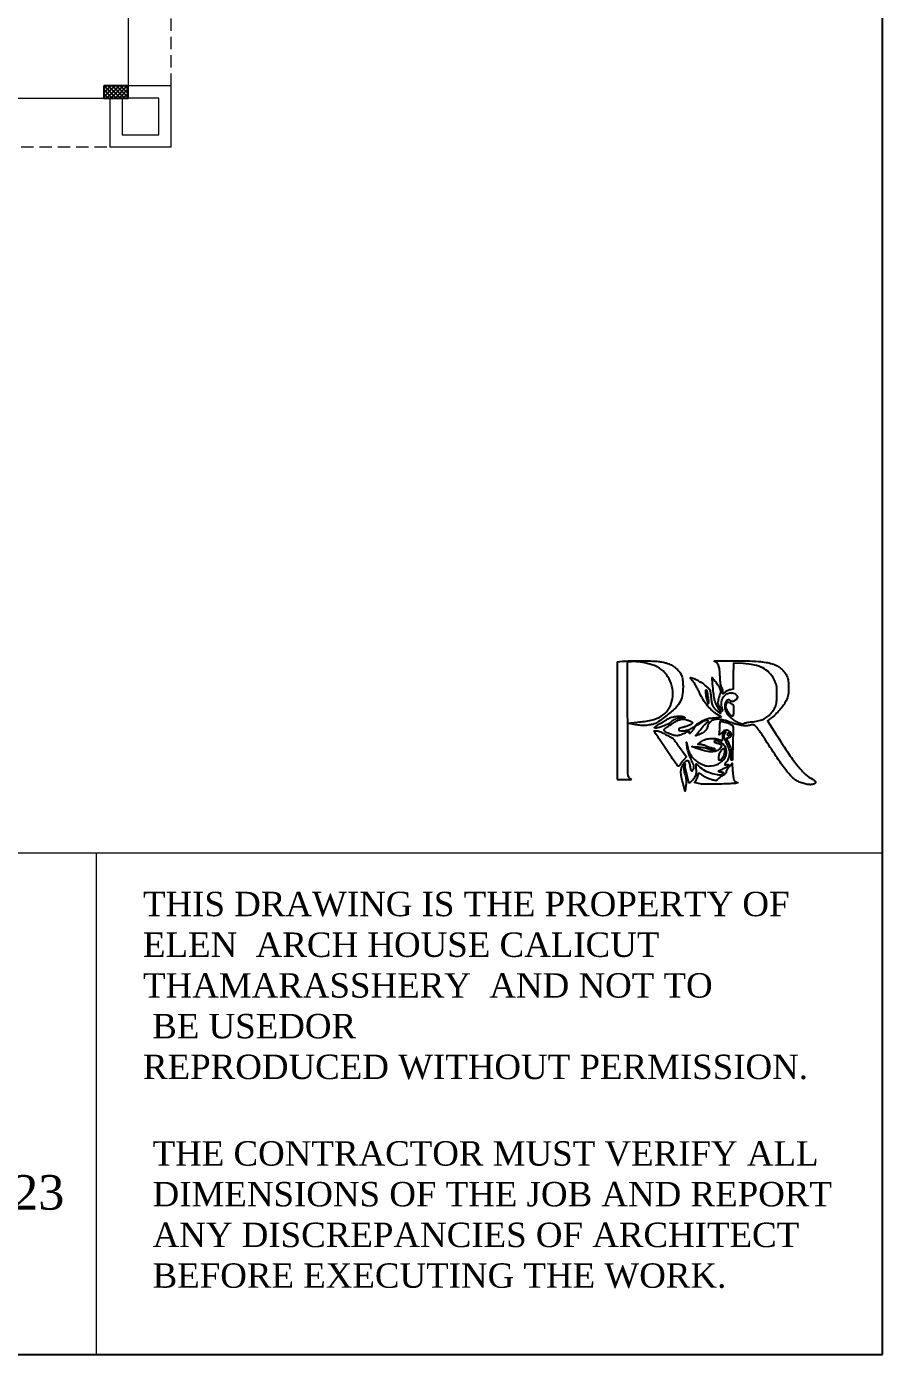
# Model space of a CAD drawing. Header units: centimetres. Extents: x -223085 to -5411, y 68813 to 74618.
# Drawn here: x -215982 to -214582, y 68817 to 70989 of the extents above; entities that cross this region are included whole.
import ezdxf

# ---------------------------------------------------------------- set-up
doc = ezdxf.new("R2010")
doc.units = ezdxf.units.CM
doc.linetypes.add('DASHED2', pattern=[0.375, 0.25, -0.125])
for name, color, linetype in [('A TEXT FRAME', 253, 'Continuous'), ('COLUMN', 6, 'Continuous'), ('WALLL', 7, 'Continuous')]:
    doc.layers.add(name, color=color, linetype=linetype)
doc.styles.get("Standard").update_dxf_attribs({"font": 'arial.ttf'})

# ---------------------------------------------------------------- blocks, each defined once
blk = doc.blocks.new('sfdsf')
for p, q in [((-33878.72, -54248.74), (-33878.72, -54458.74)), ((-33878.72, -54458.74), (-33581.72, -54458.74))]:
    blk.add_line(p, q)
blk = doc.blocks.new('CVVX')
at = {"linetype": 'Continuous'}
for p, q in [((72007.5, -84976.81), (72007.53, -85021.7)), ((72011.35, -84976.96), (72011.38, -85019.51)), ((72007.53, -85021.7), (72012.99, -85021.7))]:
    blk.add_line(p, q, dxfattribs=at)
at = {"lineweight": 5}
for p, q in [((71152.14, -85049.75), (72108.68, -85049.75)), ((71808.71, -85049.75), (71808.71, -85241.06))]:
    blk.add_line(p, q, dxfattribs=at)
blk.add_lwpolyline([(72007.5, -84976.81, -0.007478), (72011.65, -84976.51, -0.003913), (72013.41, -84976.44, -0.007743), (72015.51, -84976.42, -0.005205), (72017.91, -84976.45, -0.005133), (72021.01, -84976.56, -0.014104), (72023.2, -84976.72, -0.019729), (72024.86, -84976.95, -0.032715), (72026.23, -84977.29, -0.046193), (72028.06, -84978.07, -0.044963), (72029.74, -84979.18, -0.047455), (72031.09, -84980.5, -0.071249), (72031.97, -84981.89, -0.047032), (72032.24, -84982.68, -0.024001), (72032.43, -84983.7, -0.020336), (72032.56, -84984.95, -0.012699), (72032.6, -84986.42, -0.048621), (72032.29, -84989.87, -0.089525), (72031.28, -84992.48, -0.072262), (72029.25, -84994.94, -0.022983), (72025.59, -84997.96, -0.011355), (72023.26, -84999.63, -0.038847), (72021.65, -85000.56, -0.167662), (72020.59, -85000.79, -0.078937), (72020.02, -85000.88, 0.08584), (72019.65, -85000.93, 0.016582), (72018.61, -85001.11, -0.027435), (72016.48, -85001.14, -0.009076), (72014.54, -85000.86), (72011.37, -85000.26), (72015.29, -84999.85, 0.040334), (72020.48, -84999.13, 0.081654), (72024.29, -84997.59, 0.101823), (72026.87, -84995.19, 0.09419), (72028.38, -84991.9, 0.083229), (72028.68, -84988.06, 0.079012), (72027.72, -84984.25, 0.080876), (72025.66, -84981.01, 0.093981), (72022.77, -84978.78, 0.046598), (72020.69, -84977.96, 0.021751), (72017.87, -84977.27, 0.021733), (72015.01, -84976.83, 0.047936), (72012.81, -84976.8, 0.022641), (72011.99, -84976.88, 0.023876), (72011.35, -84976.96)], format="xyb")
for points in [[(72061.4, -84976.72, -0.020811), (72064.28, -84977.06, -0.0379), (72066.58, -84977.62, -0.045377), (72068.46, -84978.42, -0.05344), (72070.05, -84979.52, -0.047668), (72071.42, -84980.93, -0.072763), (72072.27, -84982.41, -0.06448), (72072.74, -84984.19, -0.029658), (72072.89, -84986.59, -0.01337), (72072.86, -84988.24, -0.034063), (72072.72, -84989.42, -0.038892), (72072.44, -84990.48, -0.022699), (72071.94, -84991.7, -0.046093), (72070.99, -84993.35, -0.026127), (72069.57, -84995.15, -0.02516), (72067.87, -84996.91, -0.028647), (72066.07, -84998.41), (72064.79, -84999.35), (72068.11, -85004.55, 0.0061), (72073.12, -85012.2, 0.022706), (72076.55, -85016.83, 0.036386), (72079.33, -85019.78, 0.067367), (72082.02, -85021.66, -0.069143), (72082.89, -85022.26, -0.223705), (72083.14, -85022.9, -0.266824), (72082.8, -85023.41, -0.088575), (72081.9, -85023.68, -0.062754), (72080.46, -85023.67, -0.033437), (72078.7, -85023.31, -0.0331), (72076.96, -85022.7, -0.050492), (72075.57, -85021.94, -0.059485), (72073.6, -85020.2, -0.021769), (72071.24, -85017.33, -0.014361), (72068.16, -85012.95, -0.004136), (72063.64, -85006.01, 0.00563), (72062.75, -85004.65, 0.006071), (72061.85, -85003.35, 0.005759), (72061.05, -85002.25, 0.028792), (72060.56, -85001.67, 0.027493), (72059.99, -85001.12, 0.111203), (72059.57, -85000.9, 0.108334), (72059.09, -85000.88, 0.025427), (72058.29, -85001.05, -0.066621), (72056.76, -85001.26, -0.039093), (72054.91, -85001.12, -0.033142), (72052.78, -85000.65, -0.021375), (72050.39, -84999.83, 0.044434), (72047.12, -84998.89, 0.103482), (72044.58, -84998.92, 0.150887), (72042.85, -84999.9, 0.139721), (72041.92, -85001.72, -0.058768), (72041.76, -85002.21, -0.039392), (72041.47, -85002.72, -0.039306), (72041.11, -85003.18, -0.057238), (72040.71, -85003.52, -0.023786), (72039.91, -85004.01, -0.012896), (72038.89, -85004.54, -0.009009), (72037.89, -85004.99, -0.103497), (72037.48, -85005.08, -0.633386), (72037.4, -85004.92, -0.002294), (72039.09, -85002.88, -0.005579), (72040.72, -85000.99, -0.058692), (72041.48, -85000.3, 0.050419), (72042.05, -84999.8, 0.265988), (72042.14, -84999.41, 0.331273), (72041.86, -84999.19, 0.062422), (72041.17, -84999.28, 0.066019), (72040.18, -84999.67, 0.015926), (72038.66, -85000.59, 0.009435), (72037.16, -85001.59, 0.231131), (72036.92, -85002.02, -0.127917), (72036.88, -85002.17, -0.010514), (72036.64, -85002.53, -0.013545), (72036.33, -85002.95, -0.010015), (72035.97, -85003.4, -0.012347), (72035.62, -85003.81, -0.029758), (72035.33, -85004.08, -0.072147), (72035.16, -85004.19, -0.596063), (72035.1, -85004.15, 0.100696), (72035.08, -85003.68, 0.347422), (72034.86, -85003.51, 0.098968), (72034.34, -85003.61, 0.008583), (72033.11, -85004.16, -0.016755), (72032.29, -85004.51, -0.016804), (72031.45, -85004.8, -0.01688), (72030.71, -85005.01, -0.061988), (72030.22, -85005.06, -0.057701), (72029.15, -85004.92, -0.0279), (72027.82, -85004.51, -0.02778), (72026.57, -85003.96, -0.067279), (72025.73, -85003.39, -0.136254), (72025.46, -85002.96, -0.258435), (72025.54, -85002.56, -0.062572), (72026.13, -85002.04, -0.003898), (72028.05, -85000.75, -0.00995), (72029.64, -84999.73, -0.03184), (72030.75, -84999.15, -0.046975), (72031.66, -84998.84, -0.058142), (72032.54, -84998.74, -0.06175), (72033.63, -84998.87, -0.03614), (72034.87, -84999.28, -0.031387), (72035.94, -84999.8, -0.2698), (72036.19, -85000.24, -0.284354), (72036, -85000.56, -0.013222), (72034.8, -85001.12, -0.021589), (72033.48, -85001.62, -0.034502), (72032.31, -85001.93, 0.05284), (72031.27, -85002.24, 0.296867), (72030.96, -85002.7, 0.352008), (72031.26, -85003.09, 0.059272), (72032.28, -85003.21, 0.056826), (72033.56, -85003.07, 0.039693), (72034.95, -85002.63, 0.039465), (72036.26, -85001.97, 0.053485), (72037.31, -85001.17, -0.047783), (72038.55, -85000.21, -0.027111), (72040.21, -84999.28, -0.026488), (72041.87, -84998.56, -0.083532), (72043.06, -84998.34, 0.015086), (72043.61, -84998.31, 0.007145), (72044.31, -84998.25, 0.007075), (72045.05, -84998.16, 0.009937), (72045.7, -84998.06), (72047.19, -84997.79), (72045.45, -84996.77, -0.053377), (72043.67, -84995.46, -0.035654), (72041.93, -84993.61, -0.033345), (72040.35, -84991.38, -0.030989), (72039.03, -84988.91, 0.011761), (72038.44, -84987.68, 0.010089), (72037.76, -84986.43, 0.010207), (72037.1, -84985.31, 0.028516), (72036.57, -84984.56, -0.00581), (72036.14, -84984.01, -0.008618), (72035.78, -84983.51, -0.004555), (72035.48, -84983.08, -0.149581), (72035.45, -84982.96, -0.510824), (72035.62, -84982.83, -0.010685), (72036.8, -84983.25, -0.016772), (72037.96, -84983.73, -0.089562), (72038.52, -84984.12, 0.038587), (72038.71, -84984.29, 0.034971), (72038.94, -84984.43, 0.036761), (72039.16, -84984.52, 0.086294), (72039.33, -84984.56, -0.119476), (72039.53, -84984.6, -0.026785), (72039.82, -84984.78, -0.02632), (72040.15, -84985.02, -0.022813), (72040.47, -84985.31, 0.010676), (72040.83, -84985.64, 0.006039), (72041.27, -84986.03, 0.006026), (72041.73, -84986.42, 0.009851), (72042.12, -84986.73, -0.072325), (72042.6, -84987.22, -0.078998), (72042.9, -84987.8, -0.047415), (72043.1, -84988.67, -0.010562), (72043.26, -84990.18, 0.018101), (72043.51, -84992.22, 0.061434), (72043.88, -84993.5, 0.076892), (72044.5, -84994.49, 0.040145), (72045.54, -84995.52, 0.010971), (72046.7, -84996.46, 0.442082), (72046.99, -84996.41, 0.287573), (72046.99, -84996.03, 0.008424), (72046.09, -84994.65, -0.051277), (72045.25, -84993.06, -0.039161), (72044.65, -84991.19, -0.028654), (72044.22, -84988.75, -0.010958), (72043.9, -84985.3), (72043.72, -84982.88), (72044.83, -84984.18, -0.016941), (72045.3, -84984.77, -0.011708), (72045.79, -84985.47, -0.01182), (72046.23, -84986.17, -0.023611), (72046.53, -84986.74, -0.027626), (72046.85, -84987.51, -0.086254), (72046.95, -84988.06, -0.070106), (72046.85, -84988.68, -0.014174), (72046.51, -84989.72, 0.028282), (72046.04, -84991.32, 0.073906), (72045.94, -84992.51, 0.08857), (72046.2, -84993.54, 0.054609), (72046.83, -84994.63, 0.009244), (72047.51, -84995.52, 0.462403), (72047.7, -84995.52, 0.253281), (72047.76, -84995.26, 0.005886), (72047.42, -84993.98, -0.107812), (72047.29, -84992.1, -0.109618), (72047.97, -84990.34, -0.115802), (72049.29, -84989.11, -0.131405), (72050.96, -84988.66, -0.07211), (72051.85, -84988.79, -0.080724), (72052.63, -84989.17, -0.093472), (72053.17, -84989.72, -0.14803), (72053.36, -84990.34, -0.1844), (72053.05, -84991.16, -0.101538), (72052.18, -84991.8, -0.113967), (72051.2, -84992.01, -0.255325), (72050.56, -84991.65, 0.272415), (72049.98, -84991.34, 0.189641), (72049.29, -84991.65, 0.10837), (72048.71, -84992.58, 0.085889), (72048.51, -84993.74, 0.063047), (72048.67, -84995.01, 0.064847), (72049.14, -84996.18, 0.056045), (72049.96, -84997.33, 0.032017), (72051.18, -84998.52, 0.045549), (72052.5, -84999.45, 0.041064), (72054.01, -85000.17, 0.041041), (72055.35, -85000.56, 0.306237), (72055.93, -85000.31, -0.190246), (72056.14, -85000.17, -0.011909), (72056.88, -85000.01, -0.016226), (72057.8, -84999.86, -0.011244), (72058.85, -84999.75, 0.031693), (72061.17, -84999.41, 0.050304), (72063.08, -84998.8, 0.055614), (72064.68, -84997.88, 0.051564), (72066.09, -84996.61, 0.045943), (72067.25, -84995.05, 0.062756), (72067.97, -84993.46, 0.053178), (72068.35, -84991.55, 0.023308), (72068.45, -84988.96, 0.011155), (72068.39, -84987.1, 0.038457), (72068.24, -84985.91, 0.045807), (72067.92, -84984.86, 0.021101), (72067.33, -84983.57, 0.073618), (72065.49, -84981, 0.083603), (72063.06, -84979.2, 0.069911), (72059.82, -84978.08, 0.035287), (72055.51, -84977.56), (72051.89, -84977.38), (72051.78, -84982.37), (72051.68, -84987.35), (72050.75, -84987.48, 0.046717), (72050.32, -84987.59, 0.022256), (72049.79, -84987.79, 0.021838), (72049.25, -84988.06, 0.028918), (72048.79, -84988.35), (72047.76, -84989.08), (72047.76, -84988.01, 0.03703), (72047.73, -84987.57, 0.034376), (72047.63, -84987.13, 0.036208), (72047.49, -84986.74, 0.089015), (72047.32, -84986.5, -0.146003), (72047.13, -84986.15, -0.014227), (72046.96, -84985.2, -0.016468), (72046.82, -84984, -0.010625), (72046.73, -84982.6, 0.013529), (72046.54, -84979.81, 0.062441), (72046.19, -84978.23, 0.116408), (72045.59, -84977.3, 0.119512), (72044.64, -84976.74, -0.85861), (72044.67, -84976.47, -0.003631), (72050.54, -84976.42, -0.005894), (72056.77, -84976.49, -0.014043)], [(72041.25, -84989.27, 0.016157), (72041.49, -84990.62, 0.022248), (72041.8, -84991.8, 0.020225), (72042.12, -84992.69, 0.551724), (72042.32, -84992.72, 0.220291), (72042.5, -84992.16, 0.009955), (72042.2, -84990.08, 0.0091), (72041.82, -84988.01, 0.269312), (72041.48, -84987.62, 0.245305), (72041.26, -84987.66, 0.20015), (72041.14, -84987.86, 0.06118), (72041.13, -84988.34, 0.009859)], [(72051.87, -84995.39, -0.01433), (72051.84, -84996.24, -0.023509), (72051.77, -84996.96, -0.020046), (72051.66, -84997.51, -0.347921), (72051.53, -84997.62, -0.208433), (72051.03, -84997.4, -0.020568), (72050.18, -84996.4, -0.026028), (72049.39, -84995.29, -0.079311), (72049.03, -84994.45, -0.055512), (72048.98, -84994.06, -0.036293), (72049, -84993.61, -0.036331), (72049.09, -84993.16, -0.056338), (72049.24, -84992.8, -0.036798), (72049.52, -84992.35, -0.201213), (72049.76, -84992.21, -0.139694), (72050.08, -84992.26, -0.015025), (72050.76, -84992.59, -0.045939), (72051.39, -84992.99, -0.134323), (72051.7, -84993.4, -0.08311), (72051.84, -84994.03, -0.011038)], [(72033.21, -84997.99, -0.259266), (72033.29, -84998.15, -0.334056), (72033.19, -84998.27, -0.05616), (72032.74, -84998.34, -0.009039), (72031.84, -84998.36, 0.028131), (72030.73, -84998.42, 0.062393), (72029.91, -84998.62, 0.053611), (72029.09, -84999.04, 0.016359), (72027.95, -84999.84, -0.048564), (72026.39, -85000.79, -0.029323), (72024.39, -85001.62, -0.022682), (72022.49, -85002.18, -0.262735), (72021.77, -85001.98, -0.444387), (72021.78, -85001.86, -0.010565), (72022.26, -85001.49, -0.016256), (72022.9, -85001.04, -0.009444), (72023.69, -85000.55, 0.000337), (72024.59, -85000.01, 0.000263), (72025.58, -84999.42, 0.000266), (72026.49, -84998.87, 0.000645), (72027.16, -84998.46, -0.078668), (72028.5, -84997.92, -0.038114), (72030.34, -84997.63, -0.037313), (72032.11, -84997.62, -0.126321)], [(72025.95, -85004.52, 0.005363), (72026.81, -85005.02, 0.007773), (72027.57, -85005.44, 0.004403), (72028.22, -85005.78, 0.118515), (72028.41, -85005.83, -0.225776), (72028.58, -85005.91, -0.002781), (72029.37, -85006.9, -0.007568), (72030.28, -85008.07, -0.004802), (72031.3, -85009.47), (72033.91, -85013.1), (72032.85, -85014.22, 0.014782), (72032.42, -85014.71, 0.012044), (72031.98, -85015.26, 0.012225), (72031.61, -85015.79, 0.030882), (72031.36, -85016.2, -0.08081), (72031.06, -85016.61, -0.349866), (72030.77, -85016.64, -0.086859), (72030.38, -85016.28, -0.004385), (72029.34, -85014.89, -0.007564), (72027.8, -85012.73, -0.002906), (72025.73, -85009.69, -0.002842), (72023.72, -85006.67, -0.009045), (72022.42, -85004.61), (72021.58, -85003.21), (72022.68, -85003.21, -0.074312), (72023.25, -85003.3, -0.020731), (72024.1, -85003.6, -0.020435), (72025.04, -85004.02, -0.02017)], [(72049.14, -85000.04, -0.016256), (72049.89, -85000.29, -0.018704), (72050.59, -85000.58, -0.018098), (72051.16, -85000.87, -0.094578), (72051.43, -85001.09, -0.178706), (72051.73, -85001.93, -0.002026), (72051.61, -85007.95, -0.001357), (72051.46, -85014.09, -0.405987), (72051.13, -85014.41, -0.39005), (72051.04, -85014.33, -0.011364), (72051, -85013.76, -0.017208), (72051, -85013.04, -0.010282), (72051.05, -85012.18, 0.019166), (72051.09, -85010.93, 0.048052), (72051, -85010.02, 0.049671), (72050.74, -85009.16, 0.021694), (72050.23, -85008.08, -0.003433), (72049.86, -85007.35, -0.00516), (72049.54, -85006.71, -0.002235), (72049.28, -85006.16, -0.11006), (72049.25, -85006.05, -0.289757), (72049.3, -85005.97, -0.028051), (72049.5, -85005.89, -0.028753), (72049.77, -85005.82, -0.018451), (72050.09, -85005.76, 0.138096), (72050.71, -85005.49, 0.171779), (72051.03, -85004.95, 0.144157), (72050.97, -85004.26, 0.090893), (72050.53, -85003.56, 0.095881), (72049.81, -85003.02, 0.152108), (72049.05, -85002.9, 0.11892), (72048.22, -85003.24, 0.047073), (72047.28, -85004.05, -0.013023), (72046.83, -85004.51, -0.056798), (72046.52, -85004.74, -0.372948), (72046.41, -85004.72, -0.263463), (72046.39, -85004.58, 0.055906), (72046.49, -85004.19, 0.010875), (72046.57, -85003.45, 0.011432), (72046.62, -85002.59, 0.010353), (72046.64, -85001.69, -0.012989), (72046.66, -85000.84, -0.021372), (72046.73, -85000.13, -0.016879), (72046.83, -84999.58, -0.355386), (72046.95, -84999.48, -0.05882), (72047.15, -84999.51, -0.003816), (72047.72, -84999.65, -0.005517), (72048.39, -84999.83, -0.004083)], [(72048.58, -85004.04, 0.13351), (72048.24, -85004.63, 0.106398), (72048.21, -85005.38, 0.055248), (72048.52, -85006.45, 0.011855), (72049.3, -85008.24, -0.012774), (72049.91, -85009.63, -0.042423), (72050.21, -85010.59, -0.054758), (72050.3, -85011.44, -0.033614), (72050.23, -85012.46, -0.031589), (72050.09, -85013.17, -0.0272), (72049.84, -85013.91, -0.028132), (72049.55, -85014.55, -0.0677), (72049.25, -85014.97, 0.020755), (72048.66, -85015.65, 0.180342), (72048.54, -85016.03, 0.426196), (72048.73, -85016.19, 0.056078), (72049.3, -85016.08, -0.026613), (72049.67, -85015.98, -0.14764), (72049.87, -85016, -0.28788), (72049.95, -85016.11, -0.094118), (72049.92, -85016.33, -0.158863), (72049.63, -85016.73, -0.023706), (72048.79, -85017.29, -0.024731), (72047.7, -85017.86, -0.019227), (72046.45, -85018.39, 0.025416), (72046.09, -85018.54, 0.538927), (72046.08, -85018.64, 0.143151), (72046.26, -85018.72, 0.006235), (72046.95, -85018.8, -0.014323), (72047.61, -85018.89, -0.134381), (72047.86, -85019.01, -0.325554), (72047.91, -85019.19, -0.075826), (72047.74, -85019.47, -0.240632), (72046.37, -85020.06, -0.055692), (72043.82, -85019.6, -0.052146), (72041.04, -85018.45, -0.065945), (72038.78, -85016.81, 0.013214), (72038.4, -85016.46, 0.017645), (72038.03, -85016.17, 0.014961), (72037.71, -85015.95, 0.145402), (72037.56, -85015.9, 0.385126), (72037.46, -85015.99, 0.020565), (72037.44, -85016.43, 0.023564), (72037.45, -85017.02, 0.013931), (72037.52, -85017.71, -0.02264), (72037.6, -85018.6, -0.038075), (72037.58, -85019.35, -0.043903), (72037.44, -85020, -0.047752), (72037.2, -85020.6, -0.042604), (72036.68, -85021.44, -0.028772), (72035.94, -85022.3, -0.02227), (72035.22, -85022.99, -0.434163), (72034.95, -85022.96, -0.098324), (72034.69, -85022.43, -0.003777), (72034.14, -85020.29, -0.00673), (72033.65, -85018.21, -0.033108), (72033.47, -85017.02), (72033.36, -85015.72), (72033.04, -85016.79, 0.057269), (72032.94, -85017.39, 0.039144), (72032.95, -85018.08, 0.032543), (72033.09, -85018.89, 0.018884), (72033.35, -85019.83, -0.023556), (72033.62, -85020.88, -0.031141), (72033.77, -85021.85, -0.030394), (72033.79, -85022.85, -0.020886), (72033.71, -85023.98), (72033.45, -85026.17), (72032.92, -85024.3, -0.006292), (72032.15, -85021.45, -0.031123), (72031.84, -85019.81, -0.053129), (72031.81, -85018.6, -0.051427), (72032.04, -85017.4, -0.045793), (72032.51, -85016.23, -0.054585), (72033.17, -85015.24, -0.065736), (72033.86, -85014.6, -0.236104), (72034.44, -85014.51, -0.200402), (72034.63, -85014.67, -0.026025), (72034.86, -85015.17, -0.027016), (72035.07, -85015.83, -0.019499), (72035.23, -85016.58, 0.015), (72035.51, -85017.91, 0.148067), (72035.8, -85018.39, 0.412554), (72036.13, -85018.38, 0.064835), (72036.55, -85017.8, 0.09399), (72036.74, -85017.17, 0.093103), (72036.7, -85016.52, 0.039969), (72036.36, -85015.55, 0.004729), (72035.43, -85013.48, -0.020169), (72035.01, -85012.48, -0.014626), (72034.63, -85011.35, -0.014817), (72034.33, -85010.25, -0.031024), (72034.18, -85009.37), (72033.97, -85007.51), (72034.47, -85009.67, 0.050199), (72035.12, -85011.57, 0.060601), (72036.1, -85013.17, 0.059211), (72037.45, -85014.52, 0.044883), (72039.22, -85015.66, 0.018995), (72040.37, -85016.21, 0.048444), (72041.25, -85016.49, 0.04995), (72042.16, -85016.6, 0.021283), (72043.38, -85016.56, 0.135731), (72046.9, -85015.32, 0.161753), (72049, -85012.51, 0.198161), (72048.78, -85009.43, 0.188395), (72046.44, -85007.32, 0.026598), (72045.63, -85007.06, 0.056711), (72044.98, -85006.96, 0.097494), (72044.56, -85007.03, 0.312736), (72044.4, -85007.25, 0.257689), (72044.48, -85007.39, 0.029376), (72044.8, -85007.57, 0.029625), (72045.25, -85007.75, 0.019769), (72045.77, -85007.91, -0.032406), (72046.78, -85008.23, -0.189384), (72047.18, -85008.61, -0.230741), (72047.18, -85009.1, -0.048507), (72046.71, -85009.86, -0.14368), (72045.34, -85010.86, -0.088932), (72043.36, -85011.19, -0.062509), (72040.76, -85010.84, -0.028709), (72037.5, -85009.77), (72036, -85009.18), (72038.43, -85009.31, -0.017098), (72039.47, -85009.41, -0.013768), (72040.57, -85009.58, -0.013993), (72041.58, -85009.79, -0.034309), (72042.31, -85010.01, 0.027485), (72042.92, -85010.22, 0.026062), (72043.56, -85010.35, 0.027004), (72044.15, -85010.41, 0.077824), (72044.55, -85010.37, 0.041947), (72044.88, -85010.25, 0.55616), (72044.9, -85010.14, 0.112433), (72044.67, -85010.03, 0.006766), (72043.92, -85009.86, -0.018532), (72043.3, -85009.71, -0.012405), (72042.61, -85009.49, -0.012501), (72041.94, -85009.24, -0.023942), (72041.42, -85009, 0.03175), (72040.93, -85008.79, 0.021781), (72040.35, -85008.6, 0.022017), (72039.77, -85008.47, 0.040983), (72039.29, -85008.43), (72038.24, -85008.42), (72039.26, -85007.52, -0.089612), (72040.83, -85006.57, -0.066985), (72042.8, -85006.11, -0.062416), (72044.97, -85006.17, -0.058441), (72047.11, -85006.76, 0.08101), (72047.44, -85006.84, 0.270757), (72047.64, -85006.74, 0.128349), (72047.74, -85006.44, 0.016294), (72047.76, -85005.75, -0.052792), (72047.84, -85004.96, -0.063133), (72048.09, -85004.25, -0.077329), (72048.45, -85003.75, -0.202431), (72048.84, -85003.59, -0.45608), (72048.88, -85003.63, -0.097123), (72048.84, -85003.72, -0.044724), (72048.74, -85003.86, -0.019639)], [(72050.37, -85004.52, -0.064853), (72050.34, -85004.73, -0.082425), (72050.26, -85004.92, -0.098894), (72050.14, -85005.04, -0.148195), (72050, -85005.08, -0.148195), (72049.86, -85005.04, -0.098894), (72049.74, -85004.92, -0.082425), (72049.65, -85004.73, -0.064853), (72049.63, -85004.52, -0.064853), (72049.65, -85004.31, -0.082425), (72049.74, -85004.13, -0.098894), (72049.86, -85004, -0.148195), (72050, -85003.96, -0.148195), (72050.14, -85004, -0.098894), (72050.26, -85004.13, -0.082425), (72050.34, -85004.31, -0.064853)], [(72048.4, -85011.45, -0.052775), (72048.15, -85012.5, -0.051812), (72047.68, -85013.47, -0.057497), (72047.12, -85014.19, -0.200047), (72046.58, -85014.41, -0.3958), (72046.25, -85014.1, -0.048441), (72046.29, -85013.02, -0.046151), (72046.57, -85011.8, -0.088154), (72047.04, -85010.91, -0.029735), (72047.79, -85010.07, -0.299061), (72048.23, -85009.98, -0.310229), (72048.48, -85010.34, -0.030976)], [(72052.02, -85021.97, 0.099327), (72052.22, -85022.24, 0.041857), (72052.57, -85022.52, 0.039258), (72053.02, -85022.76, 0.041168), (72053.49, -85022.93, -0.786093), (72053.49, -85023.08, -0.032713), (72052.59, -85023.22, -0.011322), (72050.62, -85023.35, -0.002825), (72047.4, -85023.47, -0.004345), (72044.19, -85023.55, -0.008254), (72041.61, -85023.54, -0.008856), (72039.62, -85023.47, -0.048367), (72038.56, -85023.31), (72036.99, -85022.92), (72037.71, -85021.74, 0.021928), (72037.99, -85021.25, 0.021408), (72038.22, -85020.72, 0.021883), (72038.38, -85020.24, 0.07127), (72038.43, -85019.91, -0.085486), (72038.51, -85019.45, -0.357383), (72038.74, -85019.31, -0.116234), (72039.17, -85019.48, -0.010837), (72040.1, -85020.16, 0.036869), (72040.69, -85020.55, 0.01649), (72041.52, -85020.97, 0.01622), (72042.43, -85021.36, 0.021177), (72043.29, -85021.65, 0.008417), (72044.57, -85022.01, 0.079874), (72045.13, -85022.07, 0.139988), (72045.55, -85021.92, 0.04357), (72046.06, -85021.48, -0.025191), (72046.44, -85021.13, -0.011985), (72046.96, -85020.72, -0.011847), (72047.53, -85020.31, -0.016471), (72048.06, -85019.98, 0.029742), (72048.52, -85019.67, 0.040466), (72048.89, -85019.33, 0.045887), (72049.14, -85019.02, 0.202629), (72049.18, -85018.79, -0.157876), (72049.2, -85018.53, -0.02387), (72049.43, -85018.05, -0.024784), (72049.77, -85017.5, -0.019151), (72050.19, -85016.92), (72051.31, -85015.52), (72051.51, -85018.42, 0.007918), (72051.61, -85019.57, 0.009607), (72051.75, -85020.65, 0.008372), (72051.89, -85021.56, 0.063541)]]:
    blk.add_lwpolyline(points, format="xyb", close=True)
at = {"linetype": 'Continuous'}
blk.add_arc((72013.72, -85019.48), 2.33, 180.7641, 251.8321, dxfattribs=at)
at = {"lineweight": 5, "xscale": 4.554945441230865, "yscale": 4.554945441230865, "zscale": 4.554945441230865, "rotation": 90.00000000000004}
blk.add_blockref('sfdsf', (-175947.9, 69074.68), dxfattribs=at)
at = {"lineweight": 5, "attachment_point": 1}
for s, width, insert, char_height in [('{\\fTimes New Roman|b0|i0|c0|p18;THIS DRAWING IS THE PROPERTY OF \\PELEN  ARCH HOUSE CALICUT  \\PTHAMARASSHERY  AND NOT TO \\P BE USEDOR \\PREPRODUCED WITHOUT PERMISSION.\\P }', 386.0871, (71826.6, -85064.57), 9.3158), ('{\\fTimes New Roman|b0|i0|c0|p18;\\P \\PTHE CONTRACTOR MUST VERIFY ALL \\PDIMENSIONS OF THE JOB AND REPORT \\PANY DISCREPANCIES OF ARCHITECT \\PBEFORE EXECUTING THE WORK.}', 386.0871, (71830.26, -85128.66), 9.3158), ('\\A1;{\\fTimes New Roman|b0|i0|c0|p18;DATE :04/01/2023}', 159.0417, (71642.2, -85172.64), 13.191)]:
    blk.add_mtext_dynamic_manual_height_columns(s, width=width, gutter_width=50, heights=[0], dxfattribs=dict(at, insert=insert, char_height=char_height))

msp = doc.modelspace()

# ---------------------------------------------------------------- hatches: boundary and pattern name
at = {"layer": 'COLUMN'}
h = msp.add_hatch(dxfattribs=at)
h.set_pattern_fill('ANSI37', color=2, scale=1.5, angle=-90)
h.set_pattern_definition([(315, (-234761.6194, -165592.429), (3.36759605, 3.36759605), []), (45, (-234761.6194, -165592.429), (-3.36759605, 3.36759605), [])])
h.paths.add_polyline_path([(-215855.199, 70892.39), (-215855.199, 70872.39), (-215815.199, 70872.39), (-215815.199, 70892.39)])

# ---------------------------------------------------------------- linework, layer by layer
at = {"layer": 'A TEXT FRAME', "color": 4, "linetype": 'ByBlock', "lineweight": 5}
for p, q in [((-215815.194, 71062.379), (-215815.194, 70892.379)), ((-216260.265, 70872.379), (-215845.194, 70872.379))]:
    msp.add_line(p, q, dxfattribs=at)
at = {"layer": 'A TEXT FRAME', "color": 8, "linetype": 'DASHED2', "lineweight": 5, "ltscale": 80}
for p, q in [((-215745.194, 70892.379), (-215745.194, 71062.379)), ((-216260.265, 70792.379), (-215845.194, 70792.379))]:
    msp.add_line(p, q, dxfattribs=at)
at = {"layer": 'A TEXT FRAME', "color": 4, "linetype": 'ByBlock'}
msp.add_lwpolyline([(-215855.199, 70892.393), (-215855.199, 70872.393), (-215815.199, 70872.393), (-215815.199, 70892.393)], close=True, dxfattribs=at)
at = {"layer": 'A TEXT FRAME', "color": 6, "linetype": 'ByBlock'}
msp.add_lwpolyline([(-215855.199, 70892.39), (-215855.199, 70872.39), (-215815.199, 70872.39), (-215815.199, 70892.39)], close=True, dxfattribs=at)
at = {"layer": 'A TEXT FRAME', "color": 4, "linetype": 'ByBlock', "lineweight": 5}
msp.add_lwpolyline([(-215845.194, 70872.39), (-215845.194, 70792.379), (-215745.194, 70792.379), (-215745.194, 70892.379), (-215815.199, 70892.379)], dxfattribs=at)
msp.add_lwpolyline([(-215765.194, 70872.379), (-215825.194, 70872.379), (-215825.194, 70812.379), (-215765.194, 70812.379)], close=True, dxfattribs=at)

# ---------------------------------------------------------------- block references
at = {"layer": 'WALLL', "linetype": 'ByBlock', "lineweight": 0, "xscale": 4.287940003608949, "yscale": 4.287940003608949, "zscale": 4.287940003608949}
msp.add_blockref('CVVX', (-523779.212, 434325.872, 0), dxfattribs=at)

doc.saveas('drawing.dxf')
